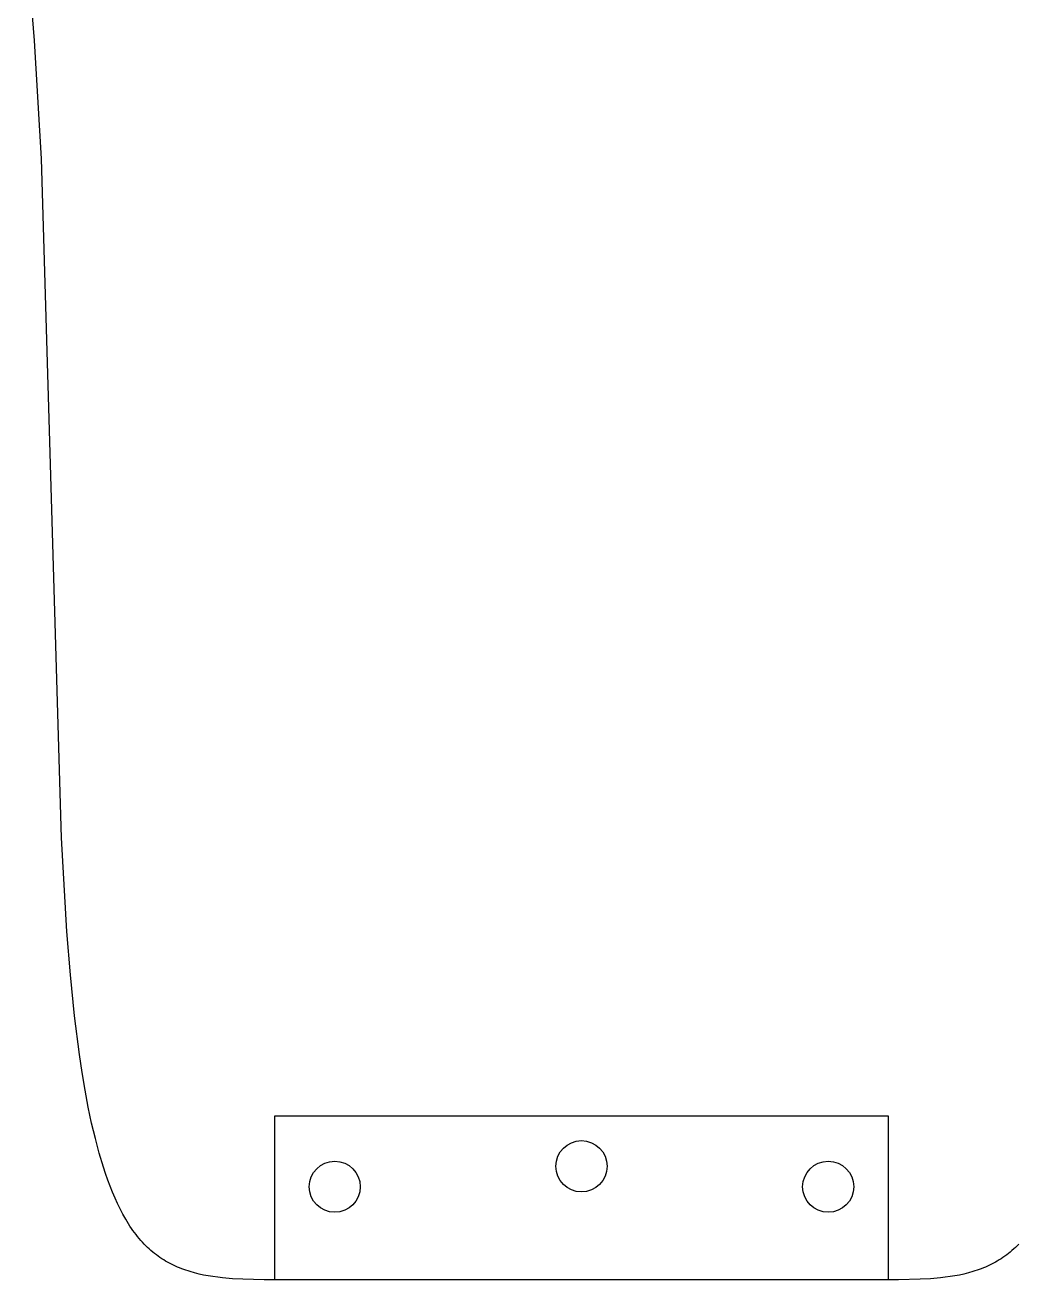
# Model space of a CAD drawing. Extents: x 1016 to 1404, y 0 to 311.
# Drawn here: x 1055 to 1178.2, y 0 to 155.7 of the extents above; entities that cross this region are included whole.
import ezdxf

# ---------------------------------------------------------------- set-up
doc = ezdxf.new("R2010")
doc.units = 0
doc.layers.add('FAB$CUT', color=1, linetype='CONTINUOUS')
doc.layers.add('FAB$ENGRAVE', color=5, linetype='CONTINUOUS')

msp = doc.modelspace()

# ---------------------------------------------------------------- linework, layer by layer
at = {"layer": 'FAB$CUT'}
msp.add_lwpolyline([(1178.27, 4.45), (1178.06, 4.24), (1177.85, 4.04), (1177.64, 3.84), (1177.42, 3.65), (1177.2, 3.46), (1176.98, 3.28), (1176.76, 3.11), (1176.53, 2.94), (1176.3, 2.78), (1176.07, 2.63), (1175.83, 2.48), (1175.6, 2.34), (1175.36, 2.2), (1175.12, 2.07), (1174.87, 1.94), (1174.62, 1.82), (1174.37, 1.7), (1174.12, 1.59), (1173.87, 1.49), (1173.61, 1.38), (1173.35, 1.29), (1173.08, 1.2), (1172.82, 1.11), (1172.55, 1.03), (1172.01, 0.87), (1171.45, 0.73), (1170.89, 0.61), (1170.32, 0.5), (1169.73, 0.41), (1169.14, 0.33), (1168.54, 0.26), (1167.3, 0.15), (1166.02, 0.08), (1163.36, 0.01), (1084.66, 0.01), (1082, 0.08), (1080.72, 0.15), (1079.49, 0.26), (1078.88, 0.33), (1078.29, 0.41), (1077.71, 0.5), (1077.13, 0.61), (1076.57, 0.73), (1076.02, 0.87), (1075.47, 1.03), (1075.2, 1.11), (1074.94, 1.2), (1074.68, 1.29), (1074.41, 1.38), (1074.16, 1.49), (1073.9, 1.59), (1073.65, 1.7), (1073.4, 1.82), (1073.15, 1.94), (1072.91, 2.07), (1072.66, 2.2), (1072.42, 2.34), (1072.19, 2.48), (1071.95, 2.63), (1071.72, 2.78), (1071.49, 2.94), (1071.27, 3.11), (1071.04, 3.28), (1070.82, 3.46), (1070.6, 3.65), (1070.39, 3.84), (1070.17, 4.04), (1069.96, 4.24), (1069.75, 4.45), (1069.55, 4.67), (1069.35, 4.9), (1069.15, 5.13), (1068.95, 5.37), (1068.75, 5.62), (1068.56, 5.87), (1068.37, 6.14), (1068.19, 6.4), (1068, 6.68), (1067.82, 6.96), (1067.47, 7.55), (1067.12, 8.16), (1066.78, 8.8), (1066.46, 9.47), (1066.14, 10.16), (1065.83, 10.88), (1065.54, 11.62), (1065.25, 12.39), (1064.97, 13.19), (1064.7, 14.01), (1064.18, 15.73), (1063.7, 17.54), (1063.24, 19.45), (1062.82, 21.45), (1062.43, 23.54), (1062.06, 25.72), (1061.73, 27.98), (1061.12, 32.76), (1060.61, 37.85), (1060.18, 43.24), (1059.52, 54.84), (1057.01, 139.12), (1056.16, 153.8), (1054.99, 168.1)], dxfattribs=at)
for centre, radius in [((1124.01, 14.1), 3.18), ((1093.4, 11.56), 3.17), ((1154.62, 11.56), 3.17)]:
    msp.add_circle(centre, radius, dxfattribs=at)
at = {"layer": 'FAB$ENGRAVE'}
for p, q in [((1085.91, 20.32), (1085.91, 0)), ((1162.11, 20.32), (1085.91, 20.32)), ((1162.11, 0), (1162.11, 20.32))]:
    msp.add_line(p, q, dxfattribs=at)

doc.saveas('drawing.dxf')
